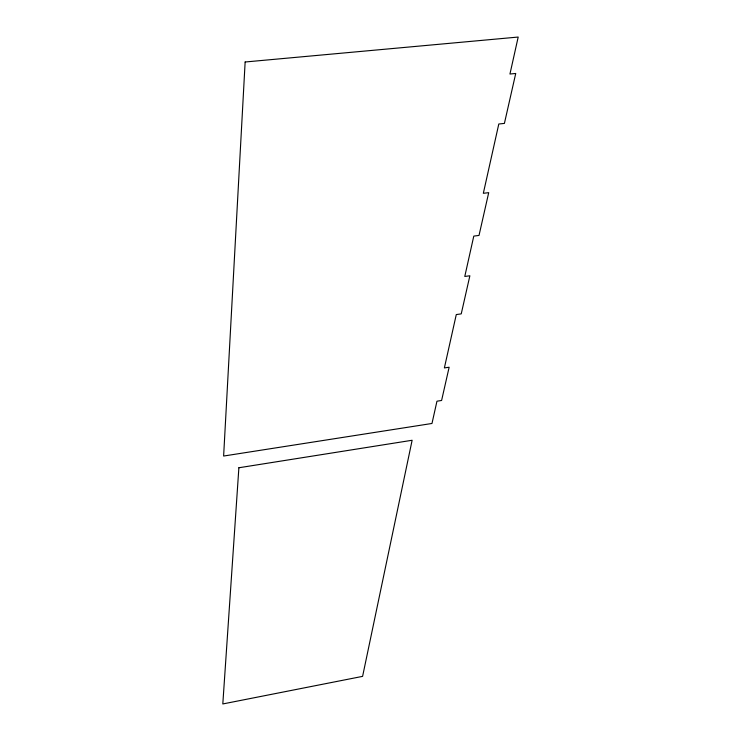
<?xml version="1.0" encoding="UTF-8"?>
<svg xmlns="http://www.w3.org/2000/svg" width="741" height="741" viewBox="0 0 741 741"><rect width="100%" height="100%" fill="white"/><g stroke="black" fill="none" stroke-linecap="round" stroke-linejoin="round"><path stroke-width="1.11" d="M245.141 61.994L223.625 456.039L431.984 423.472L436.958 401.196L441.599 400.483L449.139 367.23L444.378 367.925L456.28 314.564L461.235 313.878L469.868 275.782L464.783 276.449L473.786 236.092L479.019 235.443L488.708 192.66L483.336 193.299L498.795 124.006L504.408 123.414L515.736 73.461L509.947 74.026L518.191 37.05L245.141 61.994M238.88 467.756L222.809 703.95L362.599 676.366L412.126 440.265L238.88 467.756"/></g></svg>
